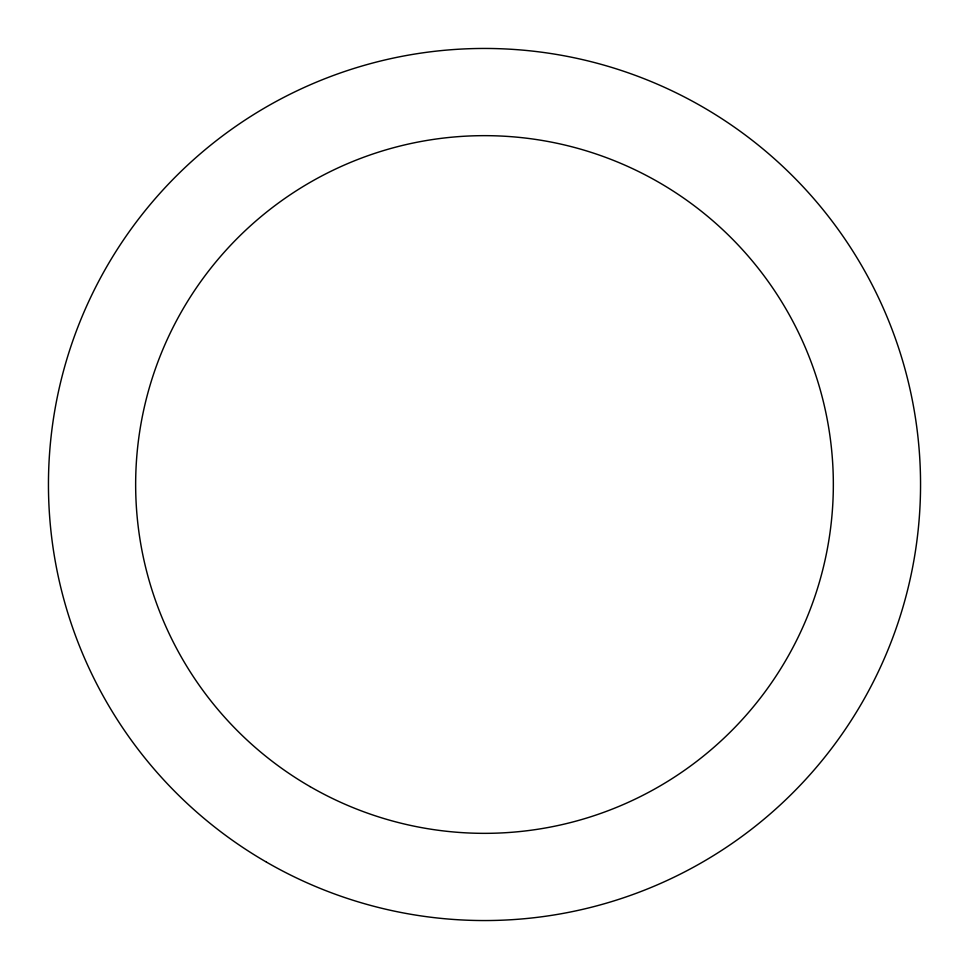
<?xml version="1.0" encoding="UTF-8"?>
<svg xmlns="http://www.w3.org/2000/svg" width="969" height="969" viewBox="0 0 969 969"><rect width="100%" height="100%" fill="white"/><g stroke="black" fill="none" stroke-linecap="round" stroke-linejoin="round"><path stroke-width="1.45" d="M266.475 862.131A436.05 436.05 0 0 0 920.55 484.5A436.05 436.05 0 0 0 266.475 106.869A436.05 436.05 0 0 0 266.475 862.131M310.08 786.61A348.84 348.84 0 0 0 833.34 484.5A348.84 348.84 0 0 0 310.08 182.39A348.84 348.84 0 0 0 310.08 786.61"/></g></svg>
